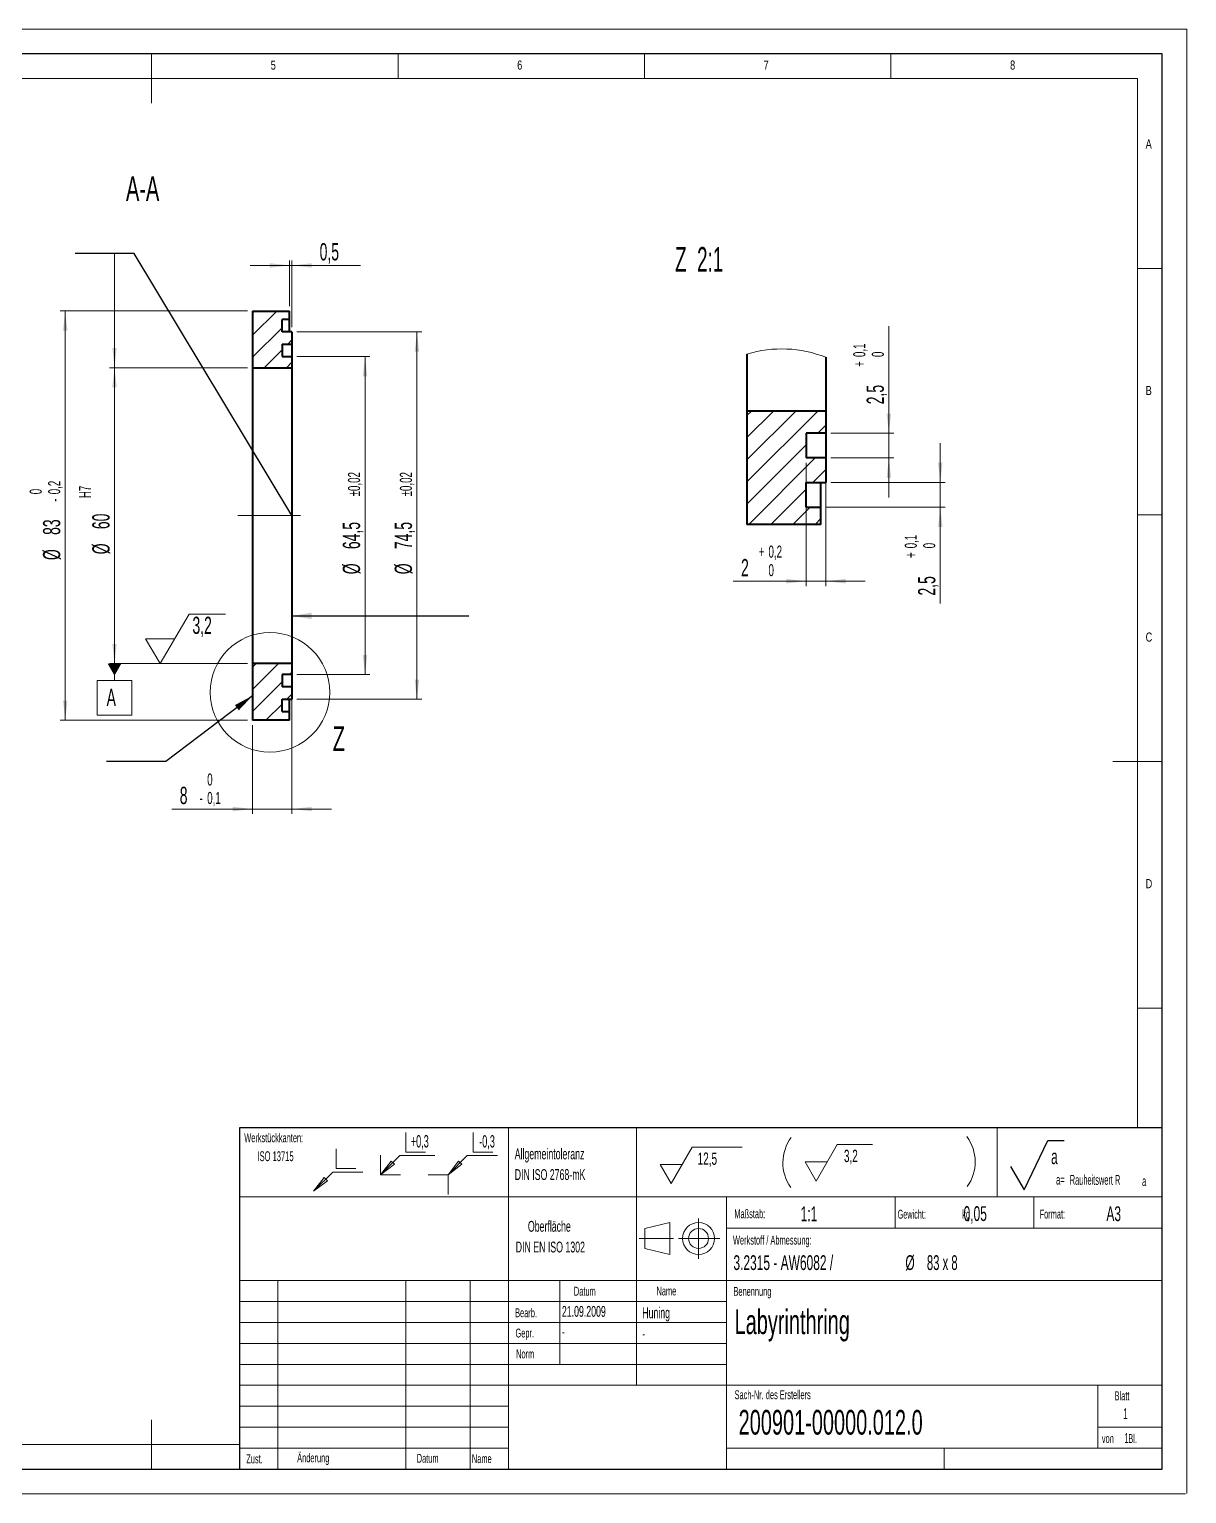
# Model space of a CAD drawing. Header units: millimetres. Extents: x 0 to 420, y 0 to 297.
# Drawn here: x 185.2 to 420, y 0 to 297 of the extents above; entities that cross this region are included whole.
import ezdxf

# ---------------------------------------------------------------- set-up
doc = ezdxf.new("R2010")
doc.units = ezdxf.units.MM
doc.linetypes.add('CENTERX2', pattern=[20.32, 12.7, -2.54, 2.54, -2.54])
doc.layers.add('SLD-0', color=7, linetype='Continuous')
doc.styles.add('SLDTEXTSTYLE0', font='TXT', dxfattribs={"width": 0.605})
doc.styles.add('SLDTEXTSTYLE1', font='TXT', dxfattribs={"width": 0.554584})
doc.styles.add('SLDTEXTSTYLE2', font='TXT', dxfattribs={"width": 0.491563})
doc.styles.add('SLDTEXTSTYLE3', font='TXT', dxfattribs={"width": 0.75})
doc.styles.add('SLDTEXTSTYLE4', font='TXT', dxfattribs={"width": 0.57})
doc.styles.add('SLDTEXTSTYLE5', font='TXT', dxfattribs={"width": 0.5375})
doc.styles.add('SLDTEXTSTYLE6', font='TXT', dxfattribs={"width": 0.548462})
doc.dimstyles.new('SLDDIMSTYLE0', dxfattribs={"dimtxt": 3.5, "dimasz": 4, "dimexe": 0, "dimexo": 0.0625, "dimgap": 0.875, "dimtad": 1, "dimrnd": 1e-09, "dimzin": 12, "dimdsep": 46, "dimtxsty": 'SLDTEXTSTYLE0', "dimsah": 1, "dimcen": 0.09, "dimadec": 0, "dimazin": 0, "dimtfac": 1, "dimtofl": 0, "dimtmove": 0, "dimatfit": 3, "dimfxl": 1, "dimfrac": 2, "dimtolj": 1, "dimtzin": 12, "dimarcsym": 0})
doc.dimstyles.new('SLDDIMSTYLE1', dxfattribs={"dimtxt": 3.5, "dimasz": 4, "dimexe": 0, "dimexo": 0.0625, "dimgap": 0.875, "dimtad": 1, "dimrnd": 1e-09, "dimzin": 12, "dimdsep": 46, "dimtxsty": 'SLDTEXTSTYLE0', "dimsah": 1, "dimcen": 0.09, "dimadec": 0, "dimazin": 0, "dimtol": 1, "dimtm": 0.2, "dimtfac": 1, "dimtdec": 1, "dimtofl": 0, "dimtmove": 0, "dimatfit": 3, "dimfxl": 1, "dimfrac": 2, "dimtolj": 1, "dimarcsym": 0})
doc.dimstyles.new('SLDDIMSTYLE2', dxfattribs={"dimtxt": 3.5, "dimasz": 4, "dimexe": 0, "dimexo": 0.0625, "dimgap": 0.875, "dimtad": 1, "dimrnd": 1e-09, "dimzin": 12, "dimdsep": 46, "dimtxsty": 'SLDTEXTSTYLE0', "dimsah": 1, "dimcen": 0.09, "dimadec": 0, "dimazin": 0, "dimtol": 1, "dimtp": 0.02, "dimtm": 0.02, "dimtfac": 1, "dimtofl": 0, "dimtmove": 0, "dimatfit": 3, "dimfxl": 1, "dimfrac": 2, "dimtolj": 1, "dimarcsym": 0})
doc.dimstyles.new('SLDDIMSTYLE3', dxfattribs={"dimtxt": 3.5, "dimasz": 4, "dimexe": 0, "dimexo": 0.0625, "dimgap": 0.875, "dimtad": 1, "dimrnd": 1e-09, "dimzin": 12, "dimdsep": 46, "dimtxsty": 'SLDTEXTSTYLE0', "dimsah": 1, "dimcen": 0.09, "dimadec": 0, "dimazin": 0, "dimtfac": 1, "dimtofl": 0, "dimtmove": 0, "dimatfit": 3, "dimfxl": 1, "dimfrac": 2, "dimtolj": 1, "dimtzin": 12, "dimarcsym": 0})
doc.dimstyles.new('SLDDIMSTYLE4', dxfattribs={"dimtxt": 3.5, "dimasz": 4, "dimexe": 0, "dimexo": 0.0625, "dimgap": 0.875, "dimtad": 1, "dimrnd": 1e-09, "dimzin": 12, "dimdsep": 46, "dimtxsty": 'SLDTEXTSTYLE0', "dimsah": 1, "dimcen": 0.09, "dimadec": 0, "dimazin": 0, "dimtol": 1, "dimtm": 0.1, "dimtfac": 1, "dimtdec": 1, "dimtofl": 0, "dimtmove": 0, "dimatfit": 3, "dimfxl": 1, "dimfrac": 2, "dimtolj": 1, "dimarcsym": 0})
doc.dimstyles.new('SLDDIMSTYLE6', dxfattribs={"dimtxt": 0, "dimasz": 4, "dimexe": 0, "dimexo": 0.0625, "dimgap": 0, "dimtad": 0, "dimtih": 1, "dimtoh": 1, "dimdec": 0, "dimrnd": 1e-09, "dimzin": 0, "dimdsep": 46, "dimtxsty": 'Standard', "dimsah": 1, "dimcen": 0.09, "dimadec": 0, "dimazin": 0, "dimtfac": 4, "dimtdec": 0, "dimtofl": 0, "dimtmove": 0, "dimatfit": 3, "dimfxl": 1, "dimfrac": 2, "dimtolj": 1, "dimtzin": 0, "dimarcsym": 0})
doc.dimstyles.new('SLDDIMSTYLE7', dxfattribs={"dimtxt": 0, "dimasz": 4, "dimexe": 0, "dimexo": 0.0625, "dimgap": 0, "dimtad": 0, "dimtih": 1, "dimtoh": 1, "dimdec": 0, "dimrnd": 1e-09, "dimzin": 0, "dimdsep": 46, "dimtxsty": 'Standard', "dimblk1": 'NONE', "dimblk2": 'NONE', "dimsah": 1, "dimcen": 0.09, "dimadec": 0, "dimazin": 0, "dimtfac": 4, "dimtdec": 0, "dimtofl": 0, "dimtmove": 0, "dimatfit": 3, "dimldrblk": 'NONE', "dimfxl": 1, "dimfrac": 2, "dimtolj": 1, "dimtzin": 0, "dimarcsym": 0})
doc.dimstyles.new('SLDDIMSTYLE8', dxfattribs={"dimtxt": 3.5, "dimasz": 4, "dimexe": 0, "dimexo": 0.0625, "dimgap": 0.875, "dimtad": 1, "dimlfac": 0.5, "dimrnd": 1e-09, "dimzin": 12, "dimdsep": 46, "dimtxsty": 'SLDTEXTSTYLE0', "dimsah": 1, "dimcen": 0.09, "dimadec": 0, "dimazin": 0, "dimtol": 1, "dimtp": 0.2, "dimtfac": 1, "dimtdec": 1, "dimtofl": 0, "dimtmove": 0, "dimatfit": 3, "dimfxl": 1, "dimfrac": 2, "dimtolj": 1, "dimarcsym": 0})
doc.dimstyles.new('SLDDIMSTYLE9', dxfattribs={"dimtxt": 3.5, "dimasz": 4, "dimexe": 0, "dimexo": 0.0625, "dimgap": 0.875, "dimtad": 1, "dimlfac": 0.5, "dimrnd": 1e-09, "dimzin": 12, "dimdsep": 46, "dimtxsty": 'SLDTEXTSTYLE0', "dimsah": 1, "dimcen": 0.09, "dimadec": 0, "dimazin": 0, "dimtol": 1, "dimtp": 0.1, "dimtfac": 1, "dimtdec": 1, "dimtofl": 0, "dimtmove": 0, "dimatfit": 3, "dimfxl": 1, "dimfrac": 2, "dimtolj": 1, "dimarcsym": 0})

# ---------------------------------------------------------------- blocks, each defined once
blk = doc.blocks.new('Block22')
at = {"color": 7, "linetype": 'Continuous', "lineweight": 0}
for p, q in [((2.23, 0), (6.51, 7.42)), ((6.51, 7.42), (16.66, 7.42)), ((0, 3.86), (4.46, 3.86)), ((0, 3.86), (2.23, 0))]:
    blk.add_line(p, q, dxfattribs=at)
at = {"color": 7, "linetype": 'Continuous', "lineweight": 0, "insert": (7.63, 6.32), "char_height": 2.5, "attachment_point": 1, "style": 'SLDTEXTSTYLE0'}
blk.add_mtext('12,5', dxfattribs=at)
blk = doc.blocks.new('Block23')
at = {"color": 7, "linetype": 'Continuous', "lineweight": 0}
blk.add_arc((-6.86, 4.98), 8.57, 324.4695, 36.7808, dxfattribs=at)
blk = doc.blocks.new('Block24')
at = {"layer": 'SLD-0', "color": 7, "linetype": 'Continuous', "lineweight": 0}
for p, q in [((6.51, 7.42), (2.23, 0)), ((6.51, 7.42), (13.68, 7.42)), ((2.23, 0), (0, 3.86)), ((0, 3.86), (4.46, 3.86))]:
    blk.add_line(p, q, dxfattribs=at)
at = {"layer": 'SLD-0', "insert": (7.87, 6.34), "char_height": 2.5, "attachment_point": 1, "style": 'SLDTEXTSTYLE0'}
blk.add_mtext('3,2', dxfattribs=at)
blk = doc.blocks.new('Block25')
at = {"color": 7, "linetype": 'Continuous', "lineweight": 0}
blk.add_arc((8.57, 4.98), 8.57, 143.2192, 215.5305, dxfattribs=at)
blk = doc.blocks.new('Block26')
at = {"color": 9, "linetype": 'Continuous', "lineweight": 0}
for p, q in [((5.1, 4.6), (5.1, 8.6)), ((0, 0), (0, 4)), ((0, 0), (3.9, 3.9)), ((3.9, 3.9), (10.96, 3.9)), ((5.1, 4.6), (9.1, 4.6)), ((0, 0), (2.15, 2.8)), ((0, 0), (2.8, 2.15)), ((0, 0), (4, 0)), ((2.15, 2.8), (2.8, 2.15))]:
    blk.add_line(p, q, dxfattribs=at)
at = {"color": 7, "linetype": 'Continuous', "lineweight": 0, "insert": (6.11, 8.05), "char_height": 2.5, "attachment_point": 1, "style": 'SLDTEXTSTYLE1'}
blk.add_mtext('+0,3', dxfattribs=at)
blk = doc.blocks.new('Block27')
at = {"color": 9, "linetype": 'Continuous', "lineweight": 0}
for p, q in [((4.596194, 4.596194), (4.596194, 8.596194)), ((0, 0), (3.896194, 3.896194)), ((3.896194, 3.896194), (10.010473, 3.896194)), ((4.596194, 4.596194), (8.596194, 4.596194)), ((0, 0), (2.149051, 2.800697)), ((0, 0), (2.800697, 2.14905)), ((2.149051, 2.800697), (2.800697, 2.14905))]:
    blk.add_line(p, q, dxfattribs=at)
blk = doc.blocks.new('Block28')
at = {"layer": 'SLD-0'}
for p, q in [((2.77, 0), (7.58, 10.04)), ((7.58, 10.04), (10.86, 10.04)), ((0, 4.71), (2.77, 0))]:
    blk.add_line(p, q, dxfattribs=at)
at = {"layer": 'SLD-0', "attachment_point": 1}
for s, insert, char_height, style in [('a', (8.22, 8.23), 3, 'SLDTEXTSTYLE0'), ('Rauheitswert R', (12.01, 3.03), 2, 'SLDTEXTSTYLE2'), ('a=', (9.24, 3.08), 2, 'SLDTEXTSTYLE2'), ('a', (26.68, 2.78), 2, 'SLDTEXTSTYLE2')]:
    blk.add_mtext(s, dxfattribs=dict(at, insert=insert, char_height=char_height, style=style))
blk = doc.blocks.new('SW_NOTE_0')
at = {"color": 0, "linetype": 'Continuous', "lineweight": 0, "char_height": 3, "attachment_point": 1}
for s, insert, style in [('3.2315 - AW6082 / ', (0, 3.87), 'SLDTEXTSTYLE0'), ('%%c', (34.88, 3.87), 'SLDTEXTSTYLE0'), ('83 x 8', (39.25, 3.87), 'SLDTEXTSTYLE4')]:
    blk.add_mtext(s, dxfattribs=dict(at, insert=insert, style=style))
blk = doc.blocks.new('SW_NOTE_1')
at = {"color": 0, "linetype": 'Continuous', "lineweight": 0, "char_height": 2.2, "attachment_point": 1, "style": 'SLDTEXTSTYLE0'}
for s, insert in [('     Oberfläche', (0, 2.84)), ('DIN EN ISO 1302', (0, -1.36))]:
    blk.add_mtext(s, dxfattribs=dict(at, insert=insert))
blk = doc.blocks.new('SW_NOTE_2')
at = {"color": 0, "linetype": 'Continuous', "lineweight": 0, "char_height": 2.2, "attachment_point": 1, "style": 'SLDTEXTSTYLE0'}
for s, insert in [('Allgemeintoleranz', (0, 2.84)), ('DIN ISO 2768-mK', (0, -1.36))]:
    blk.add_mtext(s, dxfattribs=dict(at, insert=insert))
blk = doc.blocks.new('*D12')
at = {"color": 7, "linetype": 'Continuous', "lineweight": 15}
for p, q in [((202.48, 251.55), (194.48, 251.55)), ((202.48, 228.37), (202.48, 251.55)), ((229.48, 228.37), (201.48, 228.37)), ((202.48, 228.37), (202.48, 168.37)), ((229.48, 168.37), (201.48, 168.37))]:
    blk.add_line(p, q, dxfattribs=at)
for points in [[(202.48, 228.37), (202.93, 232.37), (202.03, 232.37)], [(202.48, 228.37), (202.03, 224.37), (202.93, 224.37)], [(202.48, 168.37), (202.93, 172.37), (202.03, 172.37)]]:
    blk.add_solid(points, dxfattribs=at)
at = {"color": 7, "linetype": 'Continuous', "lineweight": 15, "attachment_point": 1, "rotation": 90, "style": 'SLDTEXTSTYLE0'}
for s, insert, char_height in [('H7', (195.26, 201.91), 2.45), ('60', (197.97, 195.63), 3.5), ('%%c', (197.97, 190.53), 3.5)]:
    blk.add_mtext(s, dxfattribs=dict(at, insert=insert, char_height=char_height))
blk = doc.blocks.new('*D13')
at = {"color": 7, "linetype": 'Continuous', "lineweight": 15}
for p, q in [((229.48, 239.87), (191.48, 239.87)), ((192.48, 239.87), (192.48, 156.87)), ((229.48, 156.87), (191.48, 156.87))]:
    blk.add_line(p, q, dxfattribs=at)
for points in [[(192.48, 239.87), (192.03, 235.87), (192.93, 235.87)], [(192.48, 156.87), (192.93, 160.87), (192.03, 160.87)]]:
    blk.add_solid(points, dxfattribs=at)
at = {"color": 7, "linetype": 'Continuous', "lineweight": 15, "attachment_point": 1, "rotation": 90, "style": 'SLDTEXTSTYLE0'}
for s, insert, char_height in [('0,2', (189.02, 202.7), 2.45), ('0', (185.26, 202.7), 2.45), ('-', (189.02, 201.16), 2.45), ('83', (187.97, 194.46), 3.5), ('%%c', (187.97, 189.36), 3.5)]:
    blk.add_mtext(s, dxfattribs=dict(at, insert=insert, char_height=char_height))
blk = doc.blocks.new('*D14')
at = {"color": 7, "linetype": 'Continuous', "lineweight": 15}
for p, q in [((239.48, 235.62), (264.83, 235.62)), ((263.83, 161.12), (263.83, 235.62)), ((239.48, 161.12), (264.83, 161.12))]:
    blk.add_line(p, q, dxfattribs=at)
for points in [[(263.83, 235.62), (263.38, 231.62), (264.28, 231.62)], [(263.83, 161.12), (264.28, 165.12), (263.38, 165.12)]]:
    blk.add_solid(points, dxfattribs=at)
at = {"color": 7, "linetype": 'Continuous', "lineweight": 15, "attachment_point": 1, "rotation": 90, "style": 'SLDTEXTSTYLE0'}
for s, insert, char_height in [('±0,02', (260.37, 202.27), 2.45), ('74,5', (259.32, 191.58), 3.5), ('%%c', (259.32, 186.48), 3.5)]:
    blk.add_mtext(s, dxfattribs=dict(at, insert=insert, char_height=char_height))
blk = doc.blocks.new('*D15')
at = {"color": 7, "linetype": 'Continuous', "lineweight": 15}
for p, q in [((239.48, 230.62), (254.3, 230.62)), ((253.3, 230.62), (253.3, 166.12)), ((239.48, 166.12), (254.3, 166.12))]:
    blk.add_line(p, q, dxfattribs=at)
for points in [[(253.3, 230.62), (252.85, 226.62), (253.75, 226.62)], [(253.3, 166.12), (253.75, 170.12), (252.85, 170.12)]]:
    blk.add_solid(points, dxfattribs=at)
at = {"color": 7, "linetype": 'Continuous', "lineweight": 15, "attachment_point": 1, "rotation": 90, "style": 'SLDTEXTSTYLE0'}
for s, insert, char_height in [('±0,02', (249.84, 202.27), 2.45), ('64,5', (248.79, 191.58), 3.5), ('%%c', (248.79, 186.48), 3.5)]:
    blk.add_mtext(s, dxfattribs=dict(at, insert=insert, char_height=char_height))
blk = doc.blocks.new('*D16')
at = {"color": 7, "linetype": 'Continuous', "lineweight": 15}
for p, q in [((237.98, 240.87), (237.98, 250.11)), ((238.48, 236.62), (238.48, 250.11)), ((237.98, 249.11), (229.98, 249.11)), ((238.48, 249.11), (237.98, 249.11)), ((238.48, 249.11), (252.36, 249.11))]:
    blk.add_line(p, q, dxfattribs=at)
for points in [[(237.98, 249.11), (233.98, 249.56), (233.98, 248.66)], [(238.48, 249.11), (242.48, 248.66), (242.48, 249.56)]]:
    blk.add_solid(points, dxfattribs=at)
at = {"color": 7, "linetype": 'Continuous', "lineweight": 15, "insert": (244.09, 253.63), "char_height": 3.5, "attachment_point": 1, "style": 'SLDTEXTSTYLE0'}
blk.add_mtext('0,5', dxfattribs=at)
blk = doc.blocks.new('*D17')
at = {"color": 7, "linetype": 'Continuous', "lineweight": 15}
for p, q in [((238.48, 165.12), (238.48, 137.87)), ((230.48, 155.87), (230.48, 137.87)), ((230.48, 138.87), (214.12, 138.87)), ((230.48, 138.87), (238.48, 138.87)), ((238.48, 138.87), (246.48, 138.87))]:
    blk.add_line(p, q, dxfattribs=at)
for points in [[(230.48, 138.87), (226.48, 139.32), (226.48, 138.42)], [(238.48, 138.87), (242.48, 138.42), (242.48, 139.32)]]:
    blk.add_solid(points, dxfattribs=at)
at = {"color": 7, "linetype": 'Continuous', "lineweight": 15, "attachment_point": 1, "style": 'SLDTEXTSTYLE0'}
for s, insert, char_height in [('0', (221.28, 146.09), 2.45), ('8', (215.71, 143.38), 3.5), ('-', (219.73, 142.33), 2.45), ('0,1', (221.28, 142.33), 2.45)]:
    blk.add_mtext(s, dxfattribs=dict(at, insert=insert, char_height=char_height))
blk = doc.blocks.new('_NONE')
blk = doc.blocks.new('SW_SFSYMBOL_0')
at = {"color": 0, "linetype": 'Continuous', "lineweight": 0}
for p, q in [((-6.54, -5), (-0.65, 5)), ((-0.65, 5), (6.68, 5)), ((-6.54, -5), (-9.49, 0)), ((-3.6, 0), (-9.49, 0)), ((11.19, -5), (-7.54, -5))]:
    blk.add_line(p, q, dxfattribs=at)
at = {"color": 0, "linetype": 'Continuous', "lineweight": 0, "insert": (0, 4.51), "char_height": 3.5, "attachment_point": 1, "style": 'SLDTEXTSTYLE0'}
blk.add_mtext('3,2', dxfattribs=at)
blk = doc.blocks.new('SW_DATUMTAG_0')
at = {"color": 0, "linetype": 'Continuous', "lineweight": 0}
for p, q in [((1.6, 9.63), (1.6, 6.19)), ((-1.9, 6.19), (5.1, 6.19)), ((-1.9, -0.81), (-1.9, 6.19)), ((5.1, 6.19), (5.1, -0.81)), ((5.1, -0.81), (-1.9, -0.81))]:
    blk.add_line(p, q, dxfattribs=at)
blk.add_solid([(0.2, 9.63), (3, 9.63), (1.6, 7.18)], dxfattribs=at)
at = {"color": 0, "linetype": 'Continuous', "lineweight": 0, "insert": (0, 4.51, 20.85), "char_height": 3.5, "attachment_point": 1, "style": 'SLDTEXTSTYLE0'}
blk.add_mtext('A', dxfattribs=at)
blk = doc.blocks.new('SW_HATCH_0')
at = {"color": 0, "linetype": 'Continuous', "lineweight": 0}
for p, q in [((0, 0), (0.9, 0.9)), ((0, -4.49), (5.39, 0.9)), ((0, -8.98), (9.88, 0.9)), ((0, -13.47), (14.37, 0.9)), ((14.36, -3.6), (16, -1.96)), ((0, -17.96), (12, -5.96)), ((0.35, -22.1), (13.85, -8.6)), ((13.34, -13.6), (16, -10.94)), ((4.84, -22.1), (12, -14.94)), ((9.33, -22.1), (12.83, -18.6)), ((13.82, -22.1), (15, -20.92))]:
    blk.add_line(p, q, dxfattribs=at)
blk = doc.blocks.new('*D22')
at = {"color": 7, "linetype": 'Continuous', "lineweight": 15}
for p, q in [((346.79, 214.08), (346.79, 184.07)), ((342.79, 209.08), (342.79, 184.07)), ((342.79, 185.07), (327.99, 185.07)), ((346.79, 185.07), (342.79, 185.07)), ((346.79, 185.07), (354.79, 185.07))]:
    blk.add_line(p, q, dxfattribs=at)
for points in [[(342.79, 185.07), (338.79, 185.52), (338.79, 184.62)], [(346.79, 185.07), (350.79, 184.62), (350.79, 185.52)]]:
    blk.add_solid(points, dxfattribs=at)
at = {"color": 7, "linetype": 'Continuous', "lineweight": 15, "attachment_point": 1, "style": 'SLDTEXTSTYLE0'}
for s, insert, char_height in [('+', (333.18, 192.29), 2.45), ('0,2', (335.15, 192.29), 2.45), ('2', (329.58, 189.58), 3.5), ('0', (335.15, 188.53), 2.45)]:
    blk.add_mtext(s, dxfattribs=dict(at, insert=insert, char_height=char_height))
blk = doc.blocks.new('*D23')
at = {"color": 7, "linetype": 'Continuous', "lineweight": 15}
for p, q in [((370.01, 205.08), (370.01, 213.08)), ((347.79, 205.08), (371.01, 205.08)), ((370.01, 200.08), (370.01, 205.08)), ((346.79, 200.08), (371.01, 200.08)), ((370.01, 200.08), (370.01, 180.57))]:
    blk.add_line(p, q, dxfattribs=at)
for points in [[(370.01, 205.08), (370.46, 209.08), (369.56, 209.08)], [(370.01, 200.08), (369.56, 196.08), (370.46, 196.08)]]:
    blk.add_solid(points, dxfattribs=at)
at = {"color": 7, "linetype": 'Continuous', "lineweight": 15, "attachment_point": 1, "rotation": 90, "style": 'SLDTEXTSTYLE0'}
for s, insert, char_height in [('0,1', (362.79, 191.74), 2.45), ('+', (362.79, 189.78), 2.45), ('0', (366.54, 191.74), 2.45), ('2,5', (365.5, 182.16), 3.5)]:
    blk.add_mtext(s, dxfattribs=dict(at, insert=insert, char_height=char_height))
blk = doc.blocks.new('*D24')
at = {"color": 7, "linetype": 'Continuous', "lineweight": 15}
for p, q in [((359.57, 215.08), (359.57, 236.79)), ((347.79, 215.08), (360.57, 215.08)), ((359.57, 210.08), (359.57, 215.08)), ((347.79, 210.08), (360.57, 210.08)), ((359.57, 210.08), (359.57, 202.08))]:
    blk.add_line(p, q, dxfattribs=at)
for points in [[(359.57, 215.08), (360.02, 219.08), (359.12, 219.08)], [(359.57, 210.08), (359.12, 206.08), (360.02, 206.08)]]:
    blk.add_solid(points, dxfattribs=at)
at = {"color": 7, "linetype": 'Continuous', "lineweight": 15, "attachment_point": 1, "rotation": 90, "style": 'SLDTEXTSTYLE0'}
for s, insert, char_height in [('0,1', (352.35, 230.53), 2.45), ('+', (352.35, 228.56), 2.45), ('0', (356.11, 230.53), 2.45), ('2,5', (355.06, 220.95), 3.5)]:
    blk.add_mtext(s, dxfattribs=dict(at, insert=insert, char_height=char_height))

msp = doc.modelspace()

# ---------------------------------------------------------------- hatches: boundary and pattern name
at = {"linetype": 'Continuous', "lineweight": 0}
h = msp.add_hatch(dxfattribs=at)
h.set_pattern_fill('ANSI31', style=0)
h.paths.add_polyline_path([(236.481, 230.619), (236.481, 233.119), (238.481, 233.119), (238.481, 235.619), (236.481, 235.619), (236.481, 238.119), (237.981, 238.119), (237.981, 239.869), (230.481, 239.869), (230.481, 228.369), (238.481, 228.369), (238.481, 230.619)], flags=0)
h = msp.add_hatch(dxfattribs=at)
h.set_pattern_fill('ANSI31', style=0)
h.paths.add_polyline_path([(236.481, 163.619), (236.481, 166.119), (238.481, 166.119), (238.481, 168.369), (230.481, 168.369), (230.481, 156.869), (237.981, 156.869), (237.981, 158.619), (236.481, 158.619), (236.481, 161.119), (238.481, 161.119), (238.481, 163.619)], flags=0)

# ---------------------------------------------------------------- linework, layer by layer
at = {"color": 7, "linetype": 'Continuous', "lineweight": 0}
for p, q in [((420, 297), (0, 297)), ((419.993, 0.037), (420, 297)), ((210, 292), (210, 282)), ((260, 287), (260, 292)), ((310, 292), (310, 287)), ((360, 287), (360, 292)), ((410, 287), (10, 287)), ((410, 287), (410, 74.25)), ((415, 248.5), (410, 248.5)), ((410, 198.5), (415, 198.5)), ((415, 148.5), (405, 148.5)), ((410, 98.5), (415, 98.5)), ((308.4, 60.25), (308.4, 74.25)), ((381.554, 74.25), (381.554, 60.25)), ((308.4, 60.25), (308.4, 22)), ((360.824, 60.25), (360.824, 53.875)), ((389, 60.25), (389, 53.875)), ((415, 53.875), (326.6, 53.875)), ((235.6, 43.25), (235.6, 5)), ((261.6, 5), (261.6, 43.25)), ((274.6, 43.25), (274.6, 5)), ((292.8, 26.25), (292.8, 43.25)), ((326.6, 39), (227.8, 39)), ((326.6, 34.75), (227.8, 34.75)), ((326.6, 30.5), (227.8, 30.5)), ((326.6, 26.25), (227.8, 26.25)), ((282.4, 22), (227.8, 22)), ((402, 9.25), (402, 22)), ((210, 5), (210, 15)), ((282.4, 17.75), (227.8, 17.75)), ((282.4, 13.5), (227.8, 13.5)), ((415, 13.5), (402, 13.5)), ((10, 10), (227.8, 10)), ((326.6, 9.25), (415, 9.25)), ((370.8, 5), (370.8, 9.25)), ((0, 0.017), (419.733, 0.02))]:
    msp.add_line(p, q, dxfattribs=at)
at = {"color": 7, "linetype": 'Continuous', "lineweight": 30}
for p, q in [((415, 292), (5, 292)), ((415, 74.25), (415, 292)), ((227.8, 74.25), (227.8, 5.017)), ((415, 74.25), (227.8, 74.25)), ((415, 5), (415, 74.25)), ((5, 5.017), (227.8, 5.017)), ((227.8, 5.017), (415, 5))]:
    msp.add_line(p, q, dxfattribs=at)
at = {"color": 7, "linetype": 'Continuous', "lineweight": 40}
for p, q in [((230.481, 239.869), (237.981, 239.869)), ((230.481, 239.869), (230.481, 228.369)), ((237.981, 238.119), (236.481, 238.119)), ((236.481, 235.619), (236.481, 238.119)), ((237.981, 238.119), (237.981, 239.869)), ((237.981, 235.619), (237.981, 238.119)), ((238.481, 235.619), (236.481, 235.619)), ((238.481, 235.619), (238.481, 233.119)), ((236.481, 233.119), (238.481, 233.119)), ((236.481, 233.119), (236.481, 230.619)), ((238.481, 233.119), (238.481, 230.619)), ((236.481, 230.619), (238.481, 230.619)), ((238.481, 230.619), (238.481, 228.369)), ((330.789, 231.133), (330.789, 219.584)), ((346.789, 230.474), (346.789, 219.584)), ((230.481, 228.369), (230.481, 168.369)), ((230.481, 228.369), (238.481, 228.369)), ((238.481, 228.369), (238.481, 168.369)), ((330.789, 219.584), (330.789, 196.584)), ((346.789, 219.584), (330.789, 219.584)), ((346.789, 219.584), (346.789, 215.084)), ((346.789, 215.084), (342.789, 215.084)), ((342.789, 215.084), (342.789, 210.084)), ((346.789, 215.084), (346.789, 210.084)), ((346.789, 210.084), (342.789, 210.084)), ((346.789, 210.084), (346.789, 205.084)), ((342.789, 205.084), (346.789, 205.084)), ((342.789, 200.084), (342.789, 205.084)), ((345.789, 200.084), (345.789, 205.084)), ((342.789, 200.084), (345.789, 200.084)), ((345.789, 196.584), (345.789, 200.084)), ((345.789, 196.584), (330.789, 196.584)), ((230.481, 168.369), (230.481, 156.869)), ((238.481, 168.369), (230.481, 168.369)), ((238.481, 168.369), (238.481, 166.119)), ((238.481, 166.119), (236.481, 166.119)), ((236.481, 166.119), (236.481, 163.619)), ((238.481, 163.619), (236.481, 163.619)), ((238.481, 166.119), (238.481, 163.619)), ((238.481, 163.619), (238.481, 161.119)), ((236.481, 161.119), (238.481, 161.119)), ((236.481, 158.619), (236.481, 161.119)), ((237.981, 158.619), (237.981, 161.119)), ((236.481, 158.619), (237.981, 158.619)), ((237.981, 156.869), (237.981, 158.619)), ((237.981, 156.869), (230.481, 156.869))]:
    msp.add_line(p, q, dxfattribs=at)
at = {"color": 7, "linetype": 'CENTERX2', "lineweight": 0}
for p, q in [((227.481, 198.369), (241.481, 198.369)), ((320.964, 55.832), (320.964, 47.68)), ((308.935, 51.778), (315.889, 51.778)), ((316.892, 51.778), (325.262, 51.778))]:
    msp.add_line(p, q, dxfattribs=at)
at = {"color": 7, "linetype": 'Continuous', "lineweight": 15}
for p, q in [((282.4, 5), (282.4, 74.25)), ((282.4, 60.25), (227.8, 60.25)), ((282.4, 60.25), (415, 60.25)), ((326.6, 60.25), (326.6, 5)), ((310.064, 53.77), (315.135, 54.99)), ((310.064, 53.77), (310.064, 49.741)), ((315.135, 54.99), (315.135, 48.521)), ((315.135, 48.521), (310.064, 49.741)), ((415, 43.25), (227.8, 43.25)), ((282.4, 22), (415, 22)), ((227.8, 9.25), (282.4, 9.25))]:
    msp.add_line(p, q, dxfattribs=at)
at = {"color": 9, "linetype": 'Continuous', "lineweight": 0}
for p, q in [((275.233, 69.281), (275.233, 73.281)), ((270.137, 64.685), (274.033, 68.581)), ((274.033, 68.581), (280.147, 68.581)), ((275.233, 69.281), (279.233, 69.281)), ((270.137, 64.685), (272.286, 67.486)), ((270.137, 64.685), (272.938, 66.834)), ((272.286, 67.486), (272.938, 66.834)), ((266.137, 64.685), (270.137, 64.685)), ((270.137, 60.685), (270.137, 64.685))]:
    msp.add_line(p, q, dxfattribs=at)
at = {"color": 7, "linetype": 'Continuous', "lineweight": 0}
msp.add_circle((234.009, 162.535), 12.132, dxfattribs=at)
at = {"color": 7, "linetype": 'Continuous', "lineweight": 15}
for radius in [3.234, 2.014]:
    msp.add_circle((320.964, 51.778), radius, dxfattribs=at)
at = {"color": 7, "linetype": 'Continuous', "lineweight": 0}
msp.add_arc((337.845, 207.917), 24.265, 68.37174, 106.9061, dxfattribs=at)

# ---------------------------------------------------------------- block references
for name, p in [('SW_HATCH_0', (330.789, 218.683)), ('SW_SFSYMBOL_0', (218.286, 173.368)), ('SW_DATUMTAG_0', (200.876, 158.739)), ('SW_NOTE_2', (283.665, 67.197)), ('SW_NOTE_1', (283.869, 52.504)), ('SW_NOTE_0', (328.041, 44.509))]:
    msp.add_blockref(name, p, dxfattribs=at)
at = {"color": 7, "linetype": 'Continuous'}
for name, p in [('Block26', (256.47, 64.685)), ('Block25', (338.064, 62.147)), ('Block23', (375.374, 62.317)), ('Block28', (384.264, 61.633)), ('Block27', (242.853, 61.342)), ('Block22', (313.152, 62.894)), ('Block24', (342.588, 63.43))]:
    msp.add_blockref(name, p, dxfattribs=at)

# ---------------------------------------------------------------- texts
at = {"color": 7, "linetype": 'Continuous', "lineweight": 0, "attachment_point": 1}
for s, insert, char_height, style in [('5', (234.167, 290.668), 1.852, 'SLDTEXTSTYLE3'), ('6', (284.167, 290.668), 1.852, 'SLDTEXTSTYLE3'), ('7', (334.167, 290.668), 1.852, 'SLDTEXTSTYLE3'), ('8', (384.167, 290.668), 1.852, 'SLDTEXTSTYLE3'), ('A', (411.667, 274.668), 1.852, 'SLDTEXTSTYLE3'), ('A-A', (204.811, 267.208), 5, 'SLDTEXTSTYLE0'), ('Z  2:1', (316.219, 252.842), 5, 'SLDTEXTSTYLE4'), ('B', (411.667, 224.668), 1.852, 'SLDTEXTSTYLE3'), ('C', (411.667, 174.668), 1.852, 'SLDTEXTSTYLE3'), ('Z', (246.765, 155.648), 5, 'SLDTEXTSTYLE0'), ('D', (411.667, 124.668), 1.852, 'SLDTEXTSTYLE3'), ('Werkstückkanten:    ', (228.795, 73.096), 1.8, 'SLDTEXTSTYLE0'), ('-0,3', (276.454, 72.724), 2.5, 'SLDTEXTSTYLE1'), ('ISO 13715', (231.485, 69.46), 2, 'SLDTEXTSTYLE1'), ('Maßstab:', (328.218, 57.692), 1.8, 'SLDTEXTSTYLE0'), ('1:1', (341.678, 58.28), 3, 'SLDTEXTSTYLE0'), ('Gewicht:                  kg', (361.346, 57.598), 1.8, 'SLDTEXTSTYLE5'), ('0,05', (374.729, 58.322), 3, 'SLDTEXTSTYLE0'), ('Format:', (390.155, 57.624), 1.8, 'SLDTEXTSTYLE0'), ('A3', (403.704, 58.293), 3, 'SLDTEXTSTYLE0'), ('Werkstoff / Abmessung:  ', (327.947, 52.344), 1.8, 'SLDTEXTSTYLE0'), ('Datum', (295.665, 41.98), 1.8, 'SLDTEXTSTYLE0'), ('Name', (312.431, 42.029), 1.8, 'SLDTEXTSTYLE0'), ('Benennung', (328.046, 41.952), 1.8, 'SLDTEXTSTYLE0'), ('Bearb.', (283.751, 37.607), 1.8, 'SLDTEXTSTYLE0'), ('21.09.2009', (293.239, 38.092), 2.2, 'SLDTEXTSTYLE0'), ('Huning', (309.539, 37.81), 2.2, 'SLDTEXTSTYLE0'), ('Labyrinthring', (328.275, 37.378), 5, 'SLDTEXTSTYLE0'), ('Gepr.', (283.822, 33.502), 1.8, 'SLDTEXTSTYLE0'), ('-', (293.225, 34), 2.2, 'SLDTEXTSTYLE0'), ('-', (309.543, 33.581), 2.2, 'SLDTEXTSTYLE0'), ('Norm', (283.95, 29.272), 1.8, 'SLDTEXTSTYLE0'), ('Sach-Nr. des Erstellers', (328.267, 20.988), 1.8, 'SLDTEXTSTYLE0'), ('Blatt', (405.364, 20.762), 1.8, 'SLDTEXTSTYLE0'), ('200901-00000.012.0', (329.095, 17.004), 5, 'SLDTEXTSTYLE0'), ('1', (407.082, 17.348), 2.2, 'SLDTEXTSTYLE0'), ('von       Bl.', (402.782, 12.104), 1.8, 'SLDTEXTSTYLE6'), ('1', (407.365, 12.307), 2, 'SLDTEXTSTYLE0'), ('Zust.', (229.206, 7.983), 1.8, 'SLDTEXTSTYLE0'), ('Änderung', (239.537, 8.181), 1.8, 'SLDTEXTSTYLE0'), ('Datum', (263.799, 8.102), 1.8, 'SLDTEXTSTYLE0'), ('Name', (274.976, 8.031), 1.8, 'SLDTEXTSTYLE0')]:
    msp.add_mtext(s, dxfattribs=dict(at, insert=insert, char_height=char_height, style=style))

# ---------------------------------------------------------------- dimensions: what is measured, and where the dimension line sits
at = {"color": 7, "linetype": 'Continuous', "lineweight": 15}
for base, p1, p2, dimstyle, picture, middle in [((237.981, 249.114), (238.481, 235.619), (237.981, 239.869), 'SLDDIMSTYLE3', '*D16', (247.433, 249.114)), ((342.789, 185.067), (346.789, 215.084), (342.789, 210.084), 'SLDDIMSTYLE8', '*D22', (334.699, 185.067)), ((238.481, 138.869), (230.481, 156.869), (238.481, 166.119), 'SLDDIMSTYLE4', '*D17', (220.83, 138.869))]:
    dim = msp.add_linear_dim(base=base, p1=p1, p2=p2, dimstyle=dimstyle, dxfattribs=at)
    dim.commit()
    dim.dimension.update_dxf_attribs({"geometry": picture, "text_midpoint": middle, "dimtype": 160})
for base, p1, p2, text, dimstyle, picture, middle in [((202.481, 168.369), (230.481, 228.369), (230.481, 168.369), '%%c<>\\SH7^ ;', 'SLDDIMSTYLE0', '*D12', (202.481, 198.369)), ((192.481, 156.869), (230.481, 239.869), (230.481, 156.869), '%%c<>', 'SLDDIMSTYLE1', '*D13', (192.481, 198.369)), ((263.828, 235.619), (238.481, 161.119), (238.481, 235.619), '%%c<>', 'SLDDIMSTYLE2', '*D14', (263.828, 198.369)), ((253.301, 166.119), (238.481, 230.619), (238.481, 166.119), '%%c<>', 'SLDDIMSTYLE2', '*D15', (253.301, 198.369))]:
    dim = msp.add_linear_dim(base=base, p1=p1, p2=p2, angle=90, text=text, dimstyle=dimstyle, dxfattribs=at)
    dim.commit()
    dim.dimension.update_dxf_attribs({"geometry": picture, "text_midpoint": middle, "dimtype": 160})
for base, p1, p2, picture, middle in [((359.569, 215.084), (346.789, 210.084), (346.789, 215.084), '*D24', (359.569, 228.078)), ((370.007, 205.084), (345.789, 200.084), (346.789, 205.084), '*D23', (370.007, 189.291))]:
    dim = msp.add_linear_dim(base=base, p1=p1, p2=p2, angle=90, dimstyle='SLDDIMSTYLE9', dxfattribs=at)
    dim.commit()
    dim.dimension.update_dxf_attribs({"geometry": picture, "text_midpoint": middle, "dimtype": 160})

# ---------------------------------------------------------------- leaders
at = {"color": 7, "linetype": 'Continuous', "lineweight": 0, "has_arrowhead": 0}
msp.add_leader([(238.481, 198.369), (206.481, 251.546), (194.481, 251.546)], dimstyle='SLDDIMSTYLE7', dxfattribs=at)
at = {"color": 7, "linetype": 'Continuous', "lineweight": 0}
for points in [[(238.481, 178.032), (262.349, 178.032), (274.349, 178.032)], [(230.481, 161.843), (212.881, 148.484), (200.881, 148.484)]]:
    msp.add_leader(points, dimstyle='SLDDIMSTYLE6', dxfattribs=at)

doc.saveas('drawing.dxf')
